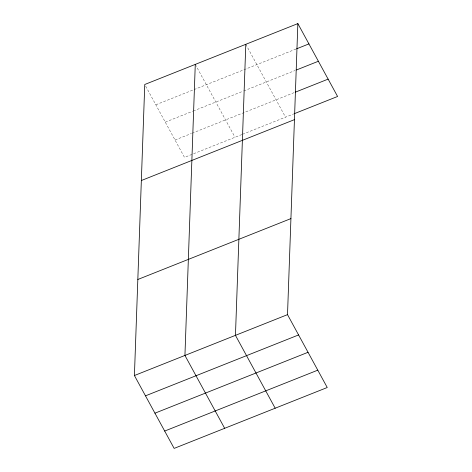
<?xml version="1.0" encoding="UTF-8"?>
<svg xmlns="http://www.w3.org/2000/svg" width="472" height="472" viewBox="0 0 472 472"><rect width="100%" height="100%" fill="white"/><g stroke="black" fill="none" stroke-linecap="round" stroke-linejoin="round"><path stroke-width="0.35" stroke-dasharray="2.36 1.77" d="M155.831 104.79L193.378 89.857M194.063 89.586L295.914 49.082M165.288 122.136L192.6 111.28M193.278 111.008L243.121 91.184M243.8 90.913L295.094 70.511M175.029 140.013L191.42 133.493M192.098 133.222L294.569 92.471M241.841 134.549L184.487 157.359L145.105 85.119M242.519 134.278L293.749 113.905M245.8 44.303L285.53 117.174M195.278 64.393L235.009 137.263"/><path stroke-width="0.71" d="M297.856 23.6L287.513 314.641L327.238 387.512L174.144 448.4L134.414 375.529L144.762 84.488L297.856 23.6L337.586 96.471L294.434 113.628M195.278 64.393L184.935 355.44L224.666 428.305M245.8 44.303L235.457 335.344L275.188 408.215M296.599 48.811L308.924 43.908M296.469 69.968L318.382 61.254M295.254 92.199L328.128 79.125M141.346 180.528L294.44 119.646M137.83 279.483L290.923 218.601M134.414 375.529L287.513 314.641M145.488 395.837L298.581 334.949M154.946 413.183L308.039 352.295M164.687 431.054L317.786 370.166"/></g></svg>
